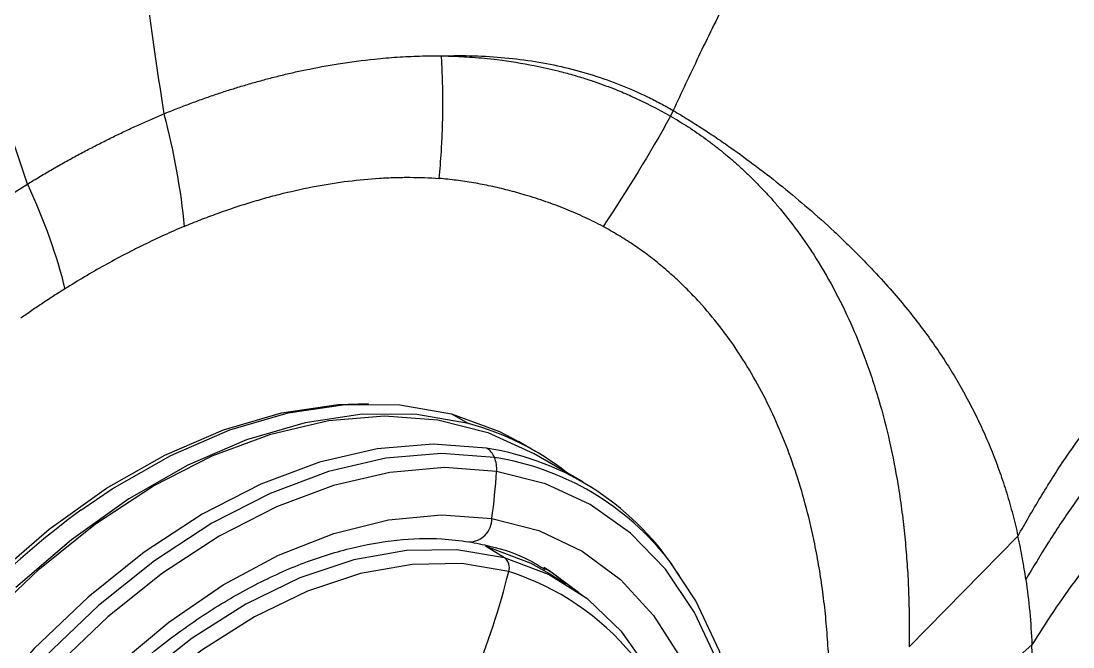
# Model space of a CAD drawing. Extents: x 0 to 84, y -21 to 126.
# Drawn here: x 29.991 to 31.604, y 42.345 to 43.306 of the extents above; entities that cross this region are included whole.
import ezdxf

# ---------------------------------------------------------------- set-up
doc = ezdxf.new("R2010")
doc.units = 0
doc.header["$MEASUREMENT"] = 0
doc.layers.add('1', color=4, linetype='Continuous')

# ---------------------------------------------------------------- blocks, each defined once
blk = doc.blocks.new('PRODIGY')
at = {"layer": '1', "color": 3, "linetype": 'Continuous', "lineweight": 25}
for p, q in [((30.9911, 43.1685), (30.9871, 43.16)), ((30.6512, 42.7031), (30.6773, 42.688)), ((30.7801, 42.6453), (30.754, 42.6605)), ((30.8528, 42.5984), (30.7781, 42.6418)), ((31.5199, 42.5156), (31.3529, 42.3454)), ((30.7325, 42.4822), (30.7035, 42.5)), ((30.8266, 42.4419), (30.7976, 42.4597)), ((31.5413, 42.3487), (31.3403, 42.1716))]:
    blk.add_line(p, q, dxfattribs=at)
at = {"layer": '1', "color": 3, "linetype": 'Continuous', "lineweight": 25, "flags": 128}
for points in [[(29.6119, 41.971), (29.6645, 42.0784), (29.7254, 42.1818), (29.7939, 42.2797), (29.8689, 42.3706), (29.9494, 42.4532), (30.0341, 42.5263), (30.1219, 42.5888), (30.2114, 42.6398), (30.3013, 42.6787), (30.3904, 42.7047), (30.4774, 42.7176), (30.5239, 42.719)], [(30.0824, 42.5554), (30.1304, 42.588), (30.2204, 42.6393), (30.3109, 42.6784), (30.4005, 42.7046), (30.4879, 42.7175), (30.5719, 42.717), (30.6512, 42.7031)], [(30.6773, 42.688), (30.598, 42.7019), (30.514, 42.7024), (30.4265, 42.6894), (30.3369, 42.6632), (30.2465, 42.6242), (30.1564, 42.5728), (30.0682, 42.5099), (29.9829, 42.4364)], [(29.6195, 41.8866), (29.6669, 41.9959), (29.7231, 42.102), (29.7874, 42.2035), (29.8589, 42.2988), (29.9364, 42.3865), (30.019, 42.4654), (30.1052, 42.5344), (30.1941, 42.5924), (30.2841, 42.6385), (30.374, 42.6721), (30.4625, 42.6928), (30.5483, 42.7001), (30.6302, 42.6941), (30.7069, 42.6747), (30.7774, 42.6423), (30.7781, 42.6418)], [(30.6512, 42.7031), (30.7247, 42.676), (30.754, 42.6605)], [(30.7048, 42.6506), (30.623, 42.6567), (30.5372, 42.6493), (30.4487, 42.6287), (30.3587, 42.5951), (30.2687, 42.5489), (30.1799, 42.491), (30.0936, 42.422), (30.0111, 42.3431), (29.9335, 42.2553), (29.8621, 42.16), (29.7977, 42.0586), (29.7415, 41.9524), (29.6942, 41.8431)], [(30.7169, 42.6362), (30.6356, 42.6422), (30.5504, 42.6349), (30.4624, 42.6144), (30.3731, 42.581), (30.2837, 42.5352), (30.1954, 42.4776), (30.1097, 42.4091), (30.0277, 42.3307), (29.9507, 42.2435), (29.8797, 42.1489), (29.8158, 42.0481), (29.7599, 41.9426), (29.7129, 41.8341), (29.6754, 41.724), (29.648, 41.614), (29.6311, 41.5057), (29.6249, 41.4006), (29.6295, 41.3003), (29.6448, 41.2063), (29.6707, 41.1199), (29.7067, 41.0424), (29.7523, 40.975), (29.8069, 40.9185)], [(30.7203, 42.6146), (30.6404, 42.6205), (30.5567, 42.6133), (30.4703, 42.5932), (30.3826, 42.5604), (30.2947, 42.5153), (30.2081, 42.4588), (30.1239, 42.3915), (30.0433, 42.3145), (29.9676, 42.2288), (29.8979, 42.1358), (29.8352, 42.0368), (29.7803, 41.9333), (29.7341, 41.8266), (29.6973, 41.7185), (29.6703, 41.6104), (29.6537, 41.504), (29.6476, 41.4008), (29.6521, 41.3023), (29.6672, 41.21), (29.6926, 41.1251), (29.728, 41.049), (29.7728, 40.9827), (29.8264, 40.9272)], [(31.0954, 41.9198), (31.0983, 41.9434), (31.1044, 42.0466), (31.0998, 42.1451), (31.0848, 42.2374), (31.0594, 42.3223), (31.024, 42.3984), (30.9792, 42.4647), (30.9256, 42.5202), (30.8639, 42.5641), (30.7952, 42.5957), (30.7203, 42.6146)], [(29.9341, 40.9353), (29.8753, 40.9789), (29.8246, 41.034), (29.7828, 41.0999), (29.7507, 41.1755), (29.7287, 41.2596), (29.7172, 41.3508), (29.7163, 41.4478), (29.7261, 41.5489), (29.7464, 41.6527), (29.7769, 41.7574), (29.8171, 41.8615), (29.8664, 41.9632), (29.924, 42.061), (29.989, 42.1533), (30.0603, 42.2387), (30.1369, 42.3158), (30.2176, 42.3834), (30.301, 42.4405), (30.3858, 42.4861), (30.4708, 42.5195), (30.5545, 42.5402), (30.6357, 42.5479), (30.713, 42.5424)], [(30.713, 42.5424), (30.7853, 42.5239), (30.8514, 42.4926), (30.9103, 42.449), (30.961, 42.3939), (31.0027, 42.328), (31.0348, 42.2524), (31.0569, 42.1683), (31.0684, 42.0771), (31.0693, 41.9801), (31.0595, 41.8789), (31.0392, 41.7752), (31.0087, 41.6704), (30.9684, 41.5664), (30.9191, 41.4647), (30.8615, 41.3669), (30.7966, 41.2746), (30.7252, 41.1892), (30.6486, 41.1121), (30.568, 41.0445), (30.4846, 40.9874), (30.3997, 40.9418), (30.3148, 40.9084)], [(30.7976, 42.4597), (30.7732, 42.4733), (30.7035, 42.5)], [(30.7325, 42.4822), (30.6595, 42.4945), (30.582, 42.4934), (30.5012, 42.4789), (30.4185, 42.4514), (30.3355, 42.4112), (30.2534, 42.3591), (30.1737, 42.296), (30.0978, 42.2229), (30.0269, 42.1411), (29.9624, 42.0519)], [(31.0267, 42.0592), (31.0261, 42.067), (31.0131, 42.155), (30.9895, 42.2355), (30.9557, 42.3071), (30.9123, 42.3685), (30.86, 42.4187), (30.7998, 42.4568), (30.7325, 42.4822)], [(30.0158, 40.8224), (30.0972, 40.8164), (30.1824, 40.8237), (30.2703, 40.8442), (30.3597, 40.8776), (30.4491, 40.9234), (30.5373, 40.981), (30.623, 41.0495), (30.705, 41.1279), (30.7821, 41.2151), (30.8531, 41.3097), (30.917, 41.4105), (30.9728, 41.516), (31.0198, 41.6245), (31.0573, 41.7346), (31.0847, 41.8446), (31.1017, 41.9529), (31.1079, 42.058), (31.1033, 42.1583), (31.0879, 42.2523), (31.0621, 42.3387), (31.0261, 42.4162), (30.9859, 42.4767)], [(30.7389, 42.4612), (30.6672, 42.4732), (30.591, 42.4721), (30.5117, 42.458), (30.4305, 42.4309), (30.349, 42.3915), (30.2684, 42.3403), (30.2312, 42.3125)], [(30.8461, 42.4291), (30.8004, 42.4625), (30.7927, 42.4672)], [(30.7952, 42.4657), (30.8054, 42.4596), (30.8538, 42.4234)]]:
    blk.add_lwpolyline(points, dxfattribs=at)
at = {"layer": '1', "color": 3, "linetype": 'Continuous', "lineweight": 25}
for centre, radius, start, end in [((30.5702, 42.2848), 0.4172, 51.893, 75.1259), ((30.689, 42.6251), 0.03, 21.742, 58.2376), ((30.638, 42.2284), 0.4274, 31.96, 81.003), ((30.6736, 42.6183), 0.0469, 355.4145, 22.4173), ((30.6519, 42.2199), 0.4213, 37.554, 81.1215), ((29.5601, 42.6958), 1.1631, 352.4234, 355.9958), ((30.9352, 41.4041), 1.4327, 126.5285, 156.8842), ((30.6781, 42.5417), 0.0349, 269.4279, 1.192), ((30.7208, 42.4672), 0.0191, 341.715, 52.025), ((29.626, 42.7348), 1.146, 337.5216, 346.188), ((30.6174, 42.0768), 0.4031, 6.5259, 72.4593)]:
    blk.add_arc(centre, radius, start, end, dxfattribs=at)
for points, knots in [([(27.3061, 42.443), (27.3144, 42.4618), (27.3308, 42.4991), (27.3555, 42.554), (27.3798, 42.6073), (27.4037, 42.6591), (27.4272, 42.7093), (27.4502, 42.7579), (27.4949, 42.851), (27.5613, 42.9852), (27.6845, 43.2233), (27.8428, 43.5098), (28.0234, 43.8116), (28.185, 44.0656), (28.3298, 44.2827), (28.5763, 44.6358), (28.9401, 45.1158), (29.3516, 45.6068), (29.6916, 45.99), (29.9477, 46.2693), (30.212, 46.5497), (30.4449, 46.7911), (30.6522, 47.0028), (30.8299, 47.1826), (30.9514, 47.3043), (31.0134, 47.3664)], [0, 0, 0, 0, 0.010009, 0.019755, 0.029239, 0.038464, 0.047432, 0.056144, 0.064602, 0.097551, 0.128803, 0.194747, 0.256281, 0.299288, 0.340647, 0.382644, 0.507732, 0.631755, 0.692016, 0.755106, 0.814692, 0.877991, 0.91699, 0.957661, 1, 1, 1, 1]), ([(29.9913, 39.3598), (30.0105, 39.3865), (30.0491, 39.4401), (30.1074, 39.5207), (30.1663, 39.6017), (30.2259, 39.683), (30.2861, 39.7648), (30.347, 39.8469), (30.4085, 39.9295), (30.5282, 40.0891), (30.7119, 40.3306), (30.9547, 40.6428), (31.2075, 40.961), (31.4473, 41.2564), (31.7082, 41.5713), (31.9816, 41.8943), (32.2583, 42.213), (32.6118, 42.6116), (32.9525, 42.9843), (33.3168, 43.3711), (33.5422, 43.6059), (33.7303, 43.7993), (33.8881, 43.9602), (34.0319, 44.1055), (34.1254, 44.199), (34.1531, 44.2267)], [0, 0, 0, 0, 0.015416, 0.030942, 0.046576, 0.062318, 0.078167, 0.094123, 0.110185, 0.126352, 0.187521, 0.252191, 0.311479, 0.377654, 0.430203, 0.502826, 0.575667, 0.627636, 0.752077, 0.811918, 0.876209, 0.90437, 0.938152, 0.981656, 1, 1, 1, 1]), ([(30.1654, 43.8502), (30.1644, 43.8255), (30.1632, 43.8), (30.1616, 43.7475), (30.161, 43.7204), (30.1609, 43.6646), (30.1613, 43.6359), (30.1632, 43.5774), (30.1648, 43.5475), (30.171, 43.4571), (30.1774, 43.3957), (30.1927, 43.276), (30.2015, 43.218), (30.2099, 43.1633)], [0, 0, 0, 0, 0.125, 0.125, 0.25, 0.25, 0.375, 0.375, 0.5, 0.5, 0.75, 0.75, 1, 1, 1, 1]), ([(31.3949, 43.8338), (31.3769, 43.8103), (31.3583, 43.7861), (31.3206, 43.736), (31.3015, 43.7101), (31.2445, 43.6298), (31.2068, 43.573), (31.1359, 43.4563), (31.1029, 43.3965), (31.058, 43.3088), (31.0437, 43.2798), (31.0166, 43.2231), (31.0036, 43.1954), (30.9911, 43.1685)], [0, 0, 0, 0, 0.125, 0.125, 0.25, 0.25, 0.5, 0.5, 0.75, 0.75, 0.875, 0.875, 1, 1, 1, 1]), ([(31.3949, 43.8338), (31.4003, 43.8299), (31.411, 43.8222), (31.427, 43.8103), (31.4429, 43.7981), (31.4588, 43.7855), (31.4747, 43.7726), (31.5024, 43.7493), (31.5407, 43.7152), (31.6044, 43.653), (31.6766, 43.5719), (31.7463, 43.4738), (31.8004, 43.3775), (31.8387, 43.2905), (31.8673, 43.2075), (31.8841, 43.1446), (31.8946, 43.0959), (31.9009, 43.0624), (31.9064, 43.0285), (31.911, 42.9942), (31.9134, 42.971), (31.9147, 42.9594)], [0, 0, 0, 0, 0.0181515, 0.0365622, 0.0552336, 0.074167, 0.0933636, 0.1128245, 0.176262, 0.2395953, 0.3692305, 0.4933646, 0.5945062, 0.6940855, 0.7699651, 0.8454873, 0.8765758, 0.9075615, 0.9384542, 0.9692637, 1, 1, 1, 1]), ([(28.2909, 41.7723), (28.2929, 41.782), (28.2967, 41.8014), (28.3028, 41.8305), (28.3093, 41.8598), (28.3161, 41.8891), (28.3232, 41.9186), (28.3307, 41.9481), (28.3385, 41.9777), (28.3467, 42.0074), (28.3553, 42.0372), (28.3642, 42.0671), (28.3735, 42.097), (28.3983, 42.1737), (28.4433, 42.2973), (28.5162, 42.4625), (28.5999, 42.6227), (28.6929, 42.7751), (28.7956, 42.9207), (28.9072, 43.0579), (29.0273, 43.1865), (29.1557, 43.3059), (29.2912, 43.4152), (29.4336, 43.5143), (29.5812, 43.6027), (29.6967, 43.6622), (29.7766, 43.6997), (29.8205, 43.7194), (29.8646, 43.7385), (29.9088, 43.7569), (29.9532, 43.7746), (29.9976, 43.7918), (30.0271, 43.8027), (30.0419, 43.8082)], [0, 0, 0, 0, 0.010533, 0.021105, 0.031717, 0.042371, 0.053068, 0.063809, 0.074596, 0.08543, 0.096312, 0.107245, 0.118229, 0.129265, 0.191869, 0.255908, 0.317782, 0.380549, 0.442214, 0.503933, 0.565506, 0.626651, 0.688331, 0.749409, 0.811316, 0.87338, 0.891188, 0.909076, 0.927053, 0.945125, 0.963302, 0.981591, 1, 1, 1, 1]), ([(30.0006, 43.0555), (29.9871, 43.0957), (29.9731, 43.138), (29.9456, 43.2251), (29.9323, 43.2699), (29.9075, 43.3601), (29.8962, 43.4054), (29.8762, 43.4941), (29.8676, 43.5375), (29.8599, 43.5792)], [0, 0, 0, 0, 0.25, 0.25, 0.5, 0.5, 0.75, 0.75, 1, 1, 1, 1]), ([(30.2099, 43.1633), (30.2162, 43.1659), (30.2289, 43.171), (30.2482, 43.1784), (30.2678, 43.1857), (30.2875, 43.1925), (30.3069, 43.199), (30.3263, 43.205), (30.346, 43.2108), (30.3661, 43.2164), (30.3865, 43.2216), (30.4069, 43.2265), (30.4373, 43.2331), (30.4796, 43.2409), (30.5265, 43.2471), (30.568, 43.2506), (30.6022, 43.2523), (30.6245, 43.2523), (30.6357, 43.2523)], [0, 0, 0, 0, 0.0431121, 0.0870103, 0.1319402, 0.1776286, 0.2221308, 0.2656614, 0.3111705, 0.357965, 0.4050569, 0.4524337, 0.5000465, 0.6175893, 0.7503401, 0.8339887, 0.917305, 1, 1, 1, 1]), ([(30.6322, 43.0643), (30.6328, 43.071), (30.6341, 43.0848), (30.6356, 43.106), (30.6368, 43.1281), (30.6376, 43.1511), (30.6379, 43.1751), (30.6378, 43.2), (30.6371, 43.2258), (30.6362, 43.2433), (30.6357, 43.2523)], [0, 0, 0, 0, 0.1089157, 0.2223945, 0.3404524, 0.463106, 0.5903717, 0.7222654, 0.8588023, 1, 1, 1, 1]), ([(30.6357, 43.2523), (30.6693, 43.2533), (30.7017, 43.2524), (30.7645, 43.2465), (30.7951, 43.2416), (30.8544, 43.2276), (30.8831, 43.2186), (30.9248, 43.202), (30.9384, 43.196), (30.9585, 43.1862), (30.9651, 43.1828), (30.9748, 43.1777), (30.978, 43.1759), (30.9845, 43.1723), (30.9878, 43.1704), (30.9911, 43.1685)], [0, 0, 0, 0, 0.25, 0.25, 0.5, 0.5, 0.75, 0.75, 0.875, 0.875, 0.9375, 0.9375, 0.96875, 0.96875, 1, 1, 1, 1]), ([(30.6357, 43.2523), (30.6405, 43.2522), (30.6506, 43.252), (30.6664, 43.2513), (30.6835, 43.2502), (30.7021, 43.2487), (30.7341, 43.2452), (30.772, 43.2391), (30.8101, 43.2305), (30.8368, 43.2234), (30.8558, 43.2176), (30.878, 43.2102), (30.9009, 43.2017), (30.9401, 43.1854), (30.9673, 43.1707), (30.9871, 43.16)], [0, 0, 0, 0, 0.036854, 0.077626, 0.122316, 0.170923, 0.223448, 0.376712, 0.478976, 0.541516, 0.604058, 0.642664, 0.736601, 0.80852, 1, 1, 1, 1]), ([(30.0006, 43.0555), (30.007, 43.0594), (30.0199, 43.0673), (30.0392, 43.0786), (30.0584, 43.0895), (30.0777, 43.1001), (30.0968, 43.1102), (30.1159, 43.12), (30.1349, 43.1294), (30.1538, 43.1385), (30.1726, 43.1471), (30.1913, 43.1554), (30.2037, 43.1607), (30.2099, 43.1633)], [0, 0, 0, 0, 0.093237, 0.186017, 0.278344, 0.370218, 0.461633, 0.552579, 0.643047, 0.733028, 0.822514, 0.911504, 1, 1, 1, 1]), ([(30.9871, 43.16), (30.9917, 43.1573), (31.0008, 43.1519), (31.0143, 43.1434), (31.0276, 43.1344), (31.0408, 43.1251), (31.0538, 43.1153), (31.0667, 43.1051), (31.0794, 43.0946), (31.0919, 43.0836), (31.1042, 43.0721), (31.1163, 43.0603), (31.1282, 43.048), (31.1399, 43.0354), (31.1691, 43.0018), (31.2152, 42.9388), (31.257, 42.8593), (31.2871, 42.7851), (31.3063, 42.7273), (31.3227, 42.6642), (31.3333, 42.6111), (31.3403, 42.5669), (31.345, 42.529), (31.3486, 42.4914), (31.3512, 42.4543), (31.3527, 42.4177), (31.3533, 42.3815), (31.353, 42.3573), (31.3529, 42.3454)], [0, 0, 0, 0, 0.019091, 0.038323, 0.057691, 0.077189, 0.096812, 0.116554, 0.136412, 0.156381, 0.176458, 0.196638, 0.216918, 0.237296, 0.257769, 0.37439, 0.508255, 0.55697, 0.632594, 0.699848, 0.756124, 0.793943, 0.830681, 0.866379, 0.901092, 0.934885, 0.967828, 1, 1, 1, 1]), ([(30.9911, 43.1685), (30.995, 43.1662), (31.0026, 43.1617), (31.014, 43.1547), (31.0252, 43.1477), (31.0398, 43.1384), (31.058, 43.1264), (31.0856, 43.1072), (31.1337, 43.0721), (31.1868, 43.0292), (31.2422, 42.9796), (31.282, 42.9406), (31.3248, 42.8945), (31.3576, 42.8553), (31.3856, 42.8174), (31.4044, 42.79), (31.422, 42.7621), (31.4384, 42.7336), (31.4536, 42.7047), (31.4676, 42.675), (31.4805, 42.6446), (31.4923, 42.6134), (31.5028, 42.5814), (31.5122, 42.5489), (31.5173, 42.5267), (31.5199, 42.5156)], [0, 0, 0, 0, 0.0144232, 0.0287419, 0.0429996, 0.0573439, 0.0847073, 0.1137353, 0.1671983, 0.2799744, 0.3406573, 0.4194248, 0.4719218, 0.5611787, 0.6014607, 0.6415977, 0.6815579, 0.7213495, 0.7610222, 0.8006863, 0.8405447, 0.8805924, 0.9206303, 0.9604468, 1, 1, 1, 1]), ([(30.2409, 42.9906), (30.2493, 42.9941), (30.2577, 42.9975), (30.2746, 43.0041), (30.2832, 43.0073), (30.296, 43.012), (30.3005, 43.0136), (30.309, 43.0166), (30.3133, 43.018), (30.326, 43.0223), (30.3341, 43.0248), (30.3507, 43.0299), (30.3593, 43.0324), (30.3762, 43.0371), (30.3847, 43.0393), (30.41, 43.0456), (30.4268, 43.0492), (30.46, 43.0555), (30.4765, 43.0581), (30.5089, 43.0621), (30.5248, 43.0636), (30.5486, 43.0651), (30.5564, 43.0655), (30.5719, 43.0659), (30.5796, 43.066), (30.6025, 43.0659), (30.6175, 43.0653), (30.6322, 43.0643)], [0, 0, 0, 0, 0.0625, 0.0625, 0.125, 0.125, 0.15625, 0.15625, 0.1875, 0.1875, 0.25, 0.25, 0.3125, 0.3125, 0.375, 0.375, 0.5, 0.5, 0.625, 0.625, 0.75, 0.75, 0.8125, 0.8125, 0.875, 0.875, 1, 1, 1, 1]), ([(30.8835, 42.9906), (30.8789, 42.993), (30.8697, 42.9978), (30.8556, 43.0045), (30.8411, 43.011), (30.8264, 43.0172), (30.8113, 43.0231), (30.7959, 43.0287), (30.7802, 43.0339), (30.7609, 43.0399), (30.738, 43.0463), (30.7115, 43.0525), (30.6851, 43.0576), (30.6587, 43.0616), (30.641, 43.0634), (30.6322, 43.0643)], [0, 0, 0, 0, 0.0600206, 0.1205685, 0.1816611, 0.2433155, 0.3055484, 0.368376, 0.431814, 0.4958777, 0.6001417, 0.7026095, 0.8033557, 0.9024584, 1, 1, 1, 1]), ([(29.9255, 43.0064), (29.9315, 43.0106), (29.9437, 43.0189), (29.9623, 43.0312), (29.9812, 43.0435), (29.9941, 43.0515), (30.0006, 43.0555)], [0, 0, 0, 0, 0.242411, 0.489971, 0.742429, 1, 1, 1, 1]), ([(30.2409, 42.9906), (30.2358, 42.9884), (30.2257, 42.9841), (30.2105, 42.9773), (30.1953, 42.9702), (30.18, 42.9628), (30.1647, 42.9552), (30.1443, 42.9447), (30.1188, 42.9309), (30.0883, 42.9135), (30.0682, 42.901), (30.0581, 42.8948)], [0, 0, 0, 0, 0.082901, 0.165893, 0.248995, 0.332224, 0.415599, 0.499137, 0.667067, 0.833971, 1, 1, 1, 1]), ([(31.2309, 42.2727), (31.2309, 42.2795), (31.2308, 42.293), (31.2302, 42.313), (31.2294, 42.3329), (31.2283, 42.3526), (31.2268, 42.3721), (31.2251, 42.3914), (31.223, 42.4106), (31.2207, 42.4296), (31.218, 42.4484), (31.2151, 42.467), (31.2118, 42.4854), (31.2059, 42.5161), (31.196, 42.5582), (31.1806, 42.6106), (31.1624, 42.6609), (31.1415, 42.709), (31.118, 42.7545), (31.0918, 42.7974), (31.063, 42.8376), (31.0362, 42.8695), (31.0126, 42.8944), (30.9929, 42.9132), (30.9724, 42.931), (30.9513, 42.9476), (30.9294, 42.9631), (30.9069, 42.9775), (30.8913, 42.9862), (30.8835, 42.9906)], [0, 0, 0, 0, 0.0205222, 0.041009, 0.0614664, 0.0819004, 0.102317, 0.1227223, 0.1431224, 0.1635234, 0.1839313, 0.2043522, 0.2247921, 0.2452572, 0.3074566, 0.369861, 0.4327354, 0.4954208, 0.5583552, 0.6213358, 0.6845875, 0.7476395, 0.7838653, 0.8199729, 0.855998, 0.891977, 0.9279461, 0.9639417, 1, 1, 1, 1]), ([(31.5199, 42.5156), (31.5309, 42.5349), (31.5423, 42.5547), (31.5664, 42.5947), (31.5792, 42.615), (31.6203, 42.6759), (31.6514, 42.7166), (31.7204, 42.7942), (31.7582, 42.8311), (31.8167, 42.882), (31.8364, 42.8983), (31.8759, 42.9297), (31.8955, 42.9447), (31.9147, 42.9594)], [0, 0, 0, 0, 0.125, 0.125, 0.25, 0.25, 0.5, 0.5, 0.75, 0.75, 0.875, 0.875, 1, 1, 1, 1]), ([(30.0581, 42.8948), (30.0525, 42.8913), (30.0412, 42.8842), (30.0243, 42.873), (30.0074, 42.8616), (29.9961, 42.8537), (29.9904, 42.8497)], [0, 0, 0, 0, 0.247866, 0.497106, 0.747794, 1, 1, 1, 1]), ([(31.9207, 42.8659), (31.9019, 42.8523), (31.8826, 42.8383), (31.8438, 42.809), (31.8243, 42.7938), (31.7668, 42.7462), (31.7295, 42.7117), (31.6616, 42.6388), (31.631, 42.6005), (31.5905, 42.543), (31.5779, 42.5238), (31.5541, 42.486), (31.5429, 42.4673), (31.5321, 42.449)], [0, 0, 0, 0, 0.125, 0.125, 0.25, 0.25, 0.5, 0.5, 0.75, 0.75, 0.875, 0.875, 1, 1, 1, 1]), ([(31.9196, 42.7257), (31.9013, 42.7135), (31.8825, 42.7011), (31.8448, 42.675), (31.8259, 42.6614), (31.7699, 42.6188), (31.7336, 42.5878), (31.6675, 42.5218), (31.6376, 42.487), (31.5982, 42.4346), (31.5859, 42.4171), (31.5628, 42.3825), (31.5519, 42.3654), (31.5413, 42.3487)], [0, 0, 0, 0, 0.125, 0.125, 0.25, 0.25, 0.5, 0.5, 0.75, 0.75, 0.875, 0.875, 1, 1, 1, 1]), ([(31.5321, 42.449), (31.5313, 42.4543), (31.5297, 42.465), (31.5269, 42.4814), (31.5236, 42.4984), (31.5212, 42.5098), (31.5199, 42.5156)], [0, 0, 0, 0, 0.232023, 0.476293, 0.73245, 1, 1, 1, 1]), ([(29.9414, 40.9924), (29.9311, 40.9981), (29.902, 41.0141), (29.8614, 41.0521), (29.8198, 41.1048), (29.7865, 41.1672), (29.7615, 41.2375), (29.7453, 41.3149), (29.738, 41.3982), (29.7398, 41.4864), (29.7507, 41.5781), (29.7705, 41.6721), (29.7991, 41.7669), (29.8361, 41.8612), (29.8808, 41.9536), (29.9328, 42.0427), (29.9911, 42.1272), (30.055, 42.2057), (30.1234, 42.2773), (30.1953, 42.3407), (30.2697, 42.3952), (30.3452, 42.44), (30.4208, 42.4745), (30.4954, 42.4983), (30.5678, 42.511), (30.6286, 42.5131), (30.664, 42.5085), (30.6777, 42.5068)], [0, 0, 0, 0, 0.023653, 0.066351, 0.108822, 0.150859, 0.192486, 0.233829, 0.27502, 0.316148, 0.357263, 0.398387, 0.439534, 0.480703, 0.521891, 0.563088, 0.604282, 0.645459, 0.686607, 0.727716, 0.768782, 0.809805, 0.850799, 0.891789, 0.93283, 0.974018, 1, 1, 1, 1]), ([(30.6777, 42.5068), (30.6885, 42.5047), (30.721, 42.4985), (30.7608, 42.4854), (30.7866, 42.4693), (30.7946, 42.4643)], [0, 0, 0, 0, 0.258399, 0.77126, 1, 1, 1, 1]), ([(31.5321, 42.449), (31.5344, 42.4327), (31.5364, 42.4162), (31.5394, 42.3827), (31.5405, 42.3658), (31.5413, 42.3487)], [0, 0, 0, 0, 0.5, 0.5, 1, 1, 1, 1]), ([(31.4952, 41.9569), (31.4969, 41.9635), (31.5002, 41.9768), (31.5049, 41.9965), (31.5094, 42.0162), (31.5135, 42.0358), (31.5174, 42.0553), (31.521, 42.0747), (31.5243, 42.094), (31.5273, 42.1131), (31.5301, 42.1321), (31.5325, 42.151), (31.5347, 42.1698), (31.5366, 42.1884), (31.5382, 42.2069), (31.5396, 42.2252), (31.5407, 42.2434), (31.5415, 42.2614), (31.542, 42.2792), (31.5422, 42.2969), (31.5422, 42.3143), (31.5419, 42.3316), (31.5415, 42.343), (31.5413, 42.3487)], [0, 0, 0, 0, 0.046706, 0.093555, 0.140541, 0.187659, 0.234902, 0.282262, 0.329732, 0.377304, 0.424967, 0.472714, 0.520533, 0.568413, 0.616344, 0.664312, 0.712306, 0.760311, 0.808314, 0.856301, 0.904254, 0.95216, 1, 1, 1, 1])]:
    blk.add_open_spline(points, degree=3, knots=knots, dxfattribs=at)
for points in [[(30.2099, 43.1633), (30.2257, 43.1037), (30.2361, 43.0455), (30.2409, 42.9906)], [(30.9871, 43.16), (30.9553, 43.1023), (30.9206, 43.0457), (30.8835, 42.9906)], [(30.0006, 43.0555), (30.0265, 42.9996), (30.046, 42.9451), (30.0581, 42.8948)]]:
    blk.add_open_spline(points, degree=3, dxfattribs=at)

msp = doc.modelspace()

# ---------------------------------------------------------------- block references
at = {"layer": '1'}
msp.add_blockref('PRODIGY', (0, 0), dxfattribs=at)

doc.saveas('drawing.dxf')
